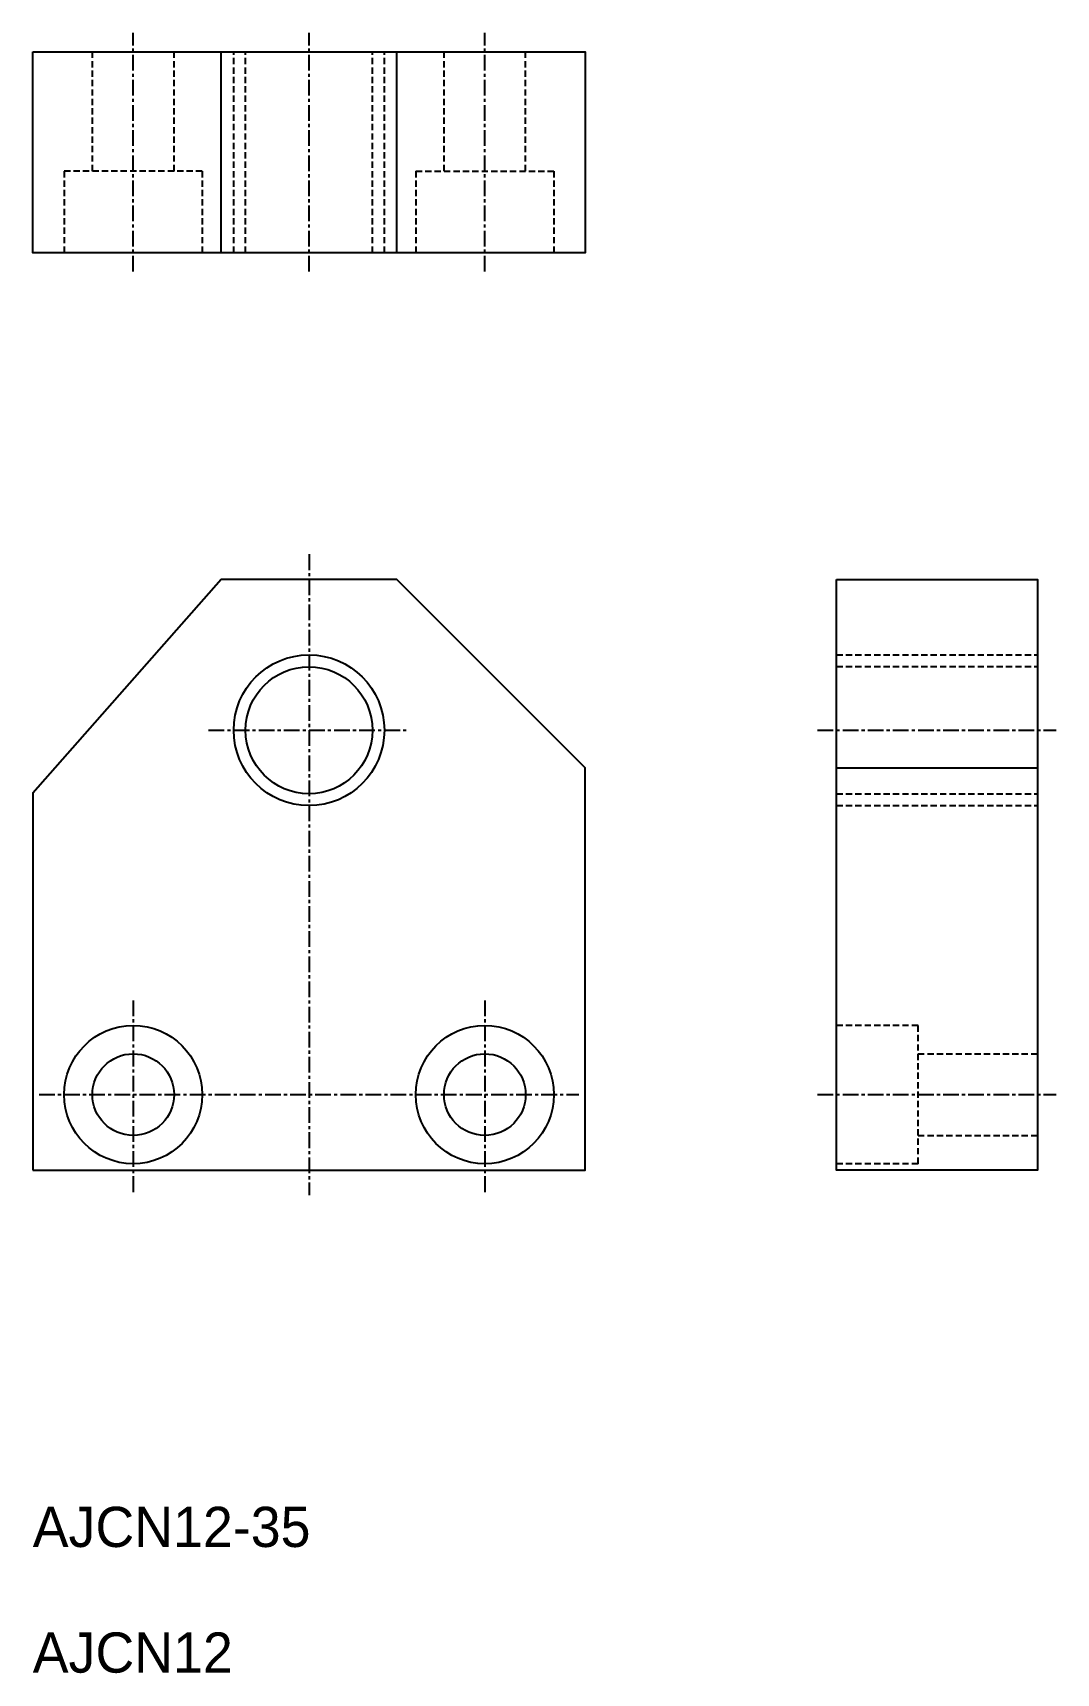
# Model space of a CAD drawing. Extents: x -2792 to -2710, y -1185 to -1054.
import ezdxf

# ---------------------------------------------------------------- set-up
doc = ezdxf.new("R2010")
doc.units = 0
doc.linetypes.add('CENTER', pattern=[2, 1.25, -0.25, 0.25, -0.25])
doc.linetypes.add('DASHED', pattern=[0.75, 0.5, -0.25])
doc.layers.get('0').update_dxf_attribs({"linetype": 'CONTINUOUS'})
doc.layers.add('CENTER', color=1, linetype='CENTER')

msp = doc.modelspace()

# ---------------------------------------------------------------- linework, layer by layer
at = {"color": 3, "linetype": 'DASHED'}
for p, q in [((-2786.77, -1064.97), (-2786.77, -1055.47)), ((-2780.27, -1064.97), (-2780.27, -1055.47)), ((-2775.52, -1071.47), (-2775.52, -1055.47)), ((-2774.57, -1071.47), (-2774.57, -1055.47)), ((-2764.46, -1071.47), (-2764.46, -1055.47)), ((-2763.52, -1071.47), (-2763.52, -1055.47)), ((-2758.77, -1064.97), (-2758.77, -1055.47)), ((-2752.27, -1064.97), (-2752.27, -1055.47)), ((-2789.02, -1064.97), (-2789.02, -1071.47)), ((-2778.02, -1064.97), (-2789.02, -1064.97)), ((-2778.02, -1064.97), (-2778.02, -1071.47)), ((-2761.02, -1064.97), (-2750.02, -1064.97)), ((-2761.02, -1064.97), (-2761.02, -1071.47)), ((-2750.02, -1064.97), (-2750.02, -1071.47)), ((-2727.52, -1103.47), (-2711.52, -1103.47)), ((-2727.52, -1104.41), (-2711.52, -1104.41)), ((-2727.52, -1114.52), (-2711.52, -1114.52)), ((-2727.52, -1115.47), (-2711.52, -1115.47)), ((-2721.02, -1132.97), (-2727.52, -1132.97)), ((-2721.02, -1143.97), (-2721.02, -1132.97)), ((-2721.02, -1135.22), (-2711.52, -1135.22)), ((-2721.02, -1141.72), (-2711.52, -1141.72)), ((-2721.02, -1143.97), (-2727.52, -1143.97))]:
    msp.add_line(p, q, dxfattribs=at)
at = {"color": 7, "linetype": 'CONTINUOUS'}
for p, q in [((-2776.52, -1071.47), (-2776.52, -1055.47)), ((-2762.52, -1071.47), (-2762.52, -1055.47)), ((-2727.52, -1112.47), (-2711.52, -1112.47))]:
    msp.add_line(p, q, dxfattribs=at)
for points in [[(-2791.52, -1055.47), (-2747.52, -1055.47), (-2747.52, -1071.47), (-2791.52, -1071.47)], [(-2791.52, -1144.47), (-2747.52, -1144.47), (-2747.52, -1112.47), (-2762.52, -1097.47), (-2776.52, -1097.47), (-2791.52, -1114.47)], [(-2727.52, -1097.47), (-2711.52, -1097.47), (-2711.52, -1144.47), (-2727.52, -1144.47)]]:
    msp.add_lwpolyline(points, close=True, dxfattribs=at)
at = {"color": 3, "linetype": 'CONTINUOUS'}
msp.add_circle((-2769.52, -1109.47), 6, dxfattribs=at)
at = {"color": 7, "linetype": 'CONTINUOUS'}
for centre, radius in [((-2769.52, -1109.47), 5.05), ((-2783.52, -1138.47), 5.5), ((-2755.52, -1138.47), 5.5), ((-2783.52, -1138.47), 3.25), ((-2755.52, -1138.47), 3.25)]:
    msp.add_circle(centre, radius, dxfattribs=at)
at = {"layer": 'CENTER', "color": 1, "linetype": 'CENTER'}
for p, q in [((-2783.52, -1072.97), (-2783.52, -1053.97)), ((-2769.52, -1072.97), (-2769.52, -1053.97)), ((-2755.52, -1072.97), (-2755.52, -1053.97)), ((-2769.52, -1095.47), (-2769.52, -1146.47)), ((-2777.52, -1109.47), (-2761.52, -1109.47)), ((-2729.02, -1109.47), (-2710.02, -1109.47)), ((-2783.52, -1130.97), (-2783.52, -1146.47)), ((-2755.52, -1130.97), (-2755.52, -1146.47)), ((-2791.02, -1138.47), (-2748.02, -1138.47)), ((-2729.02, -1138.47), (-2710.02, -1138.47))]:
    msp.add_line(p, q, dxfattribs=at)

# ---------------------------------------------------------------- texts
at = {"color": 7, "linetype": 'CONTINUOUS'}
for s, p in [('AJCN12-35', (-2791.52, -1174.47)), ('AJCN12', (-2791.52, -1184.47))]:
    msp.add_text(s, height=3.2, dxfattribs=at).set_placement(p)

doc.saveas('drawing.dxf')
